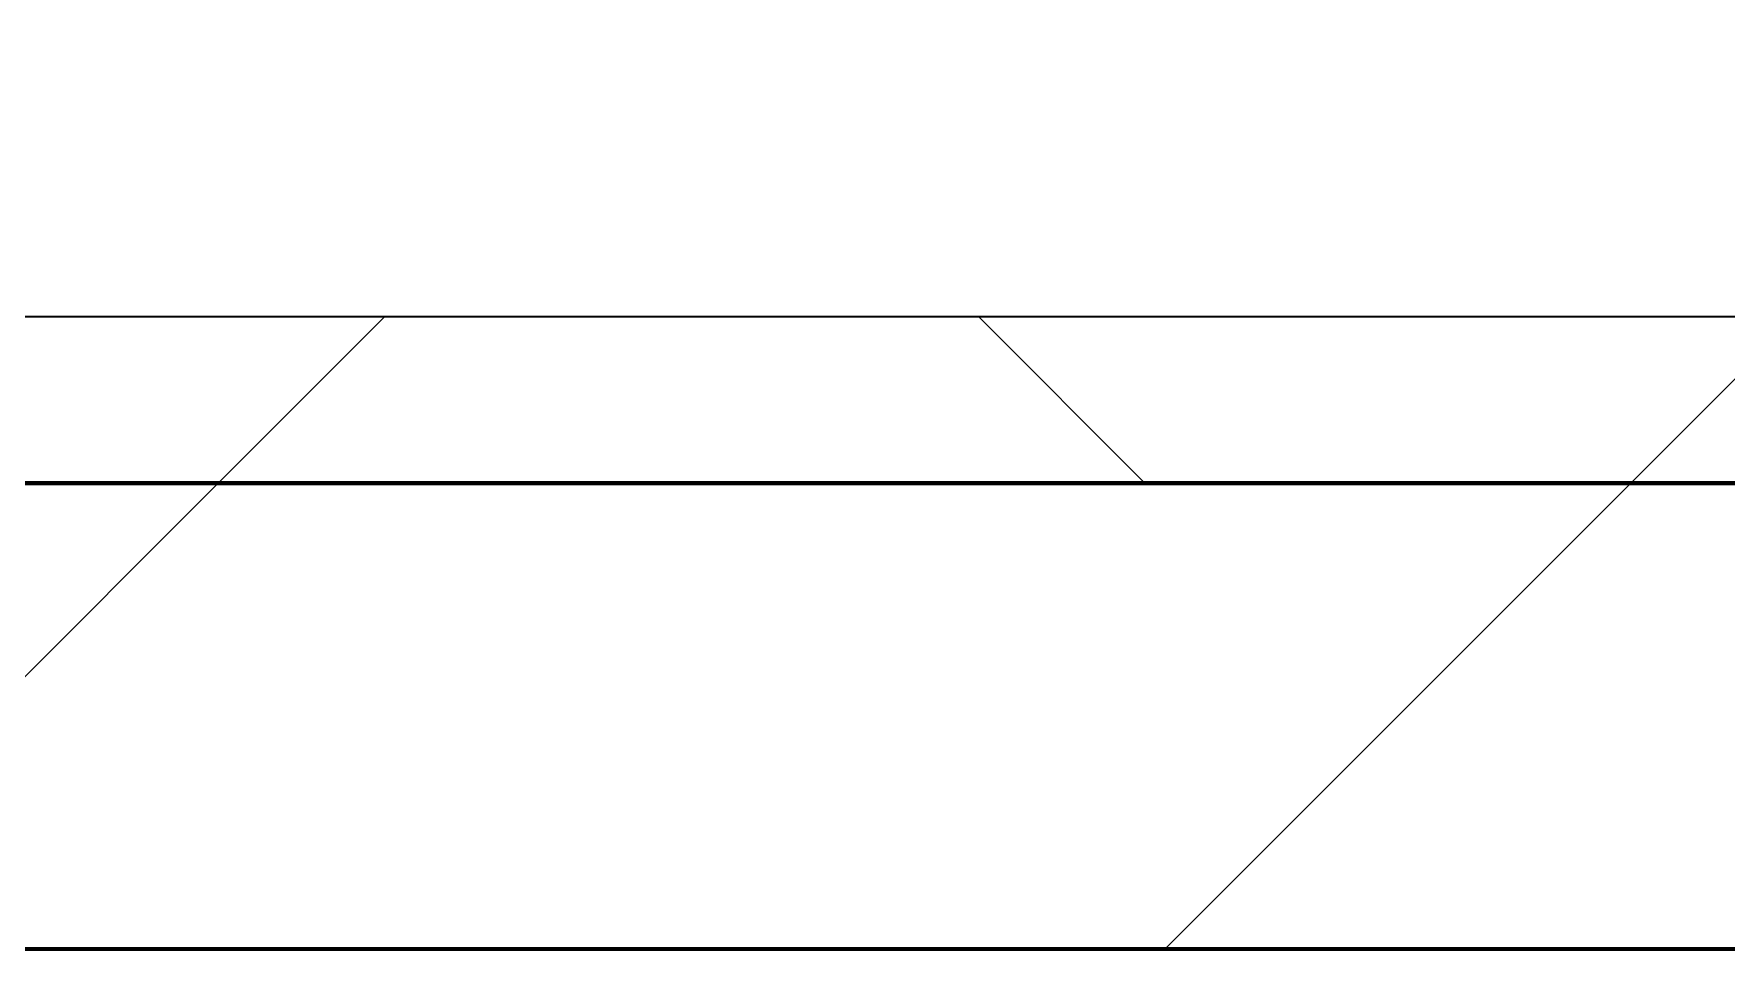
# Model space of a CAD drawing. Header units: millimetres. Extents: x -726012 to -647389, y -20772 to 18805.
# Drawn here: x -707655 to -707146, y -3461 to -3186 of the extents above; entities that cross this region are included whole.
import ezdxf
from ezdxf.xclip import XClip

# ---------------------------------------------------------------- set-up
doc = ezdxf.new("R2010")
doc.units = ezdxf.units.MM
doc.header["$XCLIPFRAME"] = 0
for name, color, linetype, lineweight in [('A-GLAZ-CURT', 2, 'Continuous', 9), ('A-WALL', 5, 'Continuous', 35), ('A-WALL-FNSH', 2, 'Continuous', 35), ('A-WALL-PATT', 1, 'Continuous', 35)]:
    doc.layers.add(name, color=color, linetype=linetype, lineweight=lineweight)
doc.layers.add('A11_ALU.SOLID SHEET', color=2, linetype='Continuous')

# ---------------------------------------------------------------- blocks, each defined once
blk = doc.blocks.new('PPLS-PP19_Custom Tile Pattern - Custom Tile Pattern-V149-4233-01 ENLARGED MULTI-PURPOSE LEVEL - REFLECTED CEILING PLAN - SHEET 4')
at = {"layer": 'A-GLAZ-CURT'}
for p, q in [((-300, 0), (300, 0)), ((300, 0), (-300, 0)), ((-125.17, 0), (-128.55, 0)), ((195.99, 0), (213.05, 0)), ((213.05, 0), (195.99, 0)), ((230.06, 0), (300, 0)), ((-300, -50), (300, -50)), ((300, -50), (-300, -50))]:
    blk.add_line(p, q, dxfattribs=at)
at = {"layer": 'A-GLAZ-CURT', "flags": 128}
for points in [[(-175.58, 0), (-170.25, 0), (-165.64, 0), (-162.01, 0), (-159.53, 0), (-157.46, 0), (-154.52, 0), (-149.42, 0), (-141.84, 0), (-132.81, 0), (-126.08, 0)], [(-128.63, 0), (-134.16, 0), (-140.03, 0), (-145.5, 0), (-150.63, 0), (-155.53, 0), (-160.27, 0), (-164.95, 0), (-169.65, 0), (-174.47, 0), (-179.49, 0), (-184.81, 0), (-190.44, 0), (-196.37, 0)]]:
    blk.add_lwpolyline(points, dxfattribs=at)
at = {"layer": 'A-GLAZ-CURT'}
for points, knots in [([(-300, 0), (-284.65, 0), (-236.57, 0), (-174.61, 0), (-129.95, 0), (-110.8, 0), (-99.5, 0), (-91.46, 0)], [-5323.127839, -5323.127839, -5323.127839, -5323.127839, -4502.809032, -2700.551212, -1002.059161, -460.363443, 0, 0, 0, 0]), ([(-128.82, 0), (-130.8, 0), (-155.45, 0), (-202.69, 0), (-262.56, 0), (-294.48, 0), (-300, 0)], [-17314.152334, -17314.152334, -17314.152334, -17314.152334, -17136.203329, -15131.813646, -13729.592194, -13439.944408, -13439.944408, -13439.944408, -13439.944408]), ([(-137.88, 0), (-140.56, 0), (-147.66, 0), (-147.69, 0), (-158.72, 0), (-174.02, 0), (-185.59, 0), (-209.77, 0), (-232.01, 0), (-255.22, 0), (-262.59, 0), (-264.9, 0), (-265.4, 0)], [-3187.727384, -3187.727384, -3187.727384, -3187.727384, -2919.378265, -2477.344047, -2237.412286, -2029.680487, -1755.085331, -1400.429864, -858.079193, -543.655514, -208.940337, 0, 0, 0, 0]), ([(-133.82, 0), (-135.51, 0), (-137.8, 0), (-149.31, 0), (-162.01, 0), (-177.91, 0), (-199.46, 0), (-216.65, 0), (-231.26, 0), (-233.46, 0), (-234, 0)], [-2731.647847, -2731.647847, -2731.647847, -2731.647847, -2418.507304, -2308.929706, -2113.765672, -1763.376603, -1422.553702, -978.033455, -846.069444, -682.911962, -682.911962, -682.911962, -682.911962]), ([(-196.98, 0), (-193.22, 0), (-184.46, 0), (-169.02, 0), (-152.12, 0), (-136.84, 0), (-127.33, 0), (-124.19, 0), (-123.43, 0), (-123.28, 0)], [-4948.093679, -4948.093679, -4948.093679, -4948.093679, -4739.070012, -4465.409639, -4149.119819, -3839.893365, -3647.167523, -3488.92562, -3439.852845, -3439.852845, -3439.852845, -3439.852845]), ([(-195.9, 0), (-192.68, 0), (-183.52, 0), (-171.77, 0), (-158.7, 0), (-157.22, 0)], [-4531.949775, -4531.949775, -4531.949775, -4531.949775, -4349.945572, -4000.813434, -3840.635403, -3840.635403, -3840.635403, -3840.635403]), ([(-152.35, 0), (-151.03, 0), (-147.71, 0), (-143.57, 0), (-138.62, 0)], [-3494.978217, -3494.978217, -3494.978217, -3494.978217, -3371.022232, -3227.460399, -3227.460399, -3227.460399, -3227.460399]), ([(-128.59, 0), (-131.03, 0), (-137.44, 0), (-147.46, 0), (-150.03, 0), (-150.57, 0)], [-5677.200478, -5677.200478, -5677.200478, -5677.200478, -5508.838257, -5298.784692, -5196.16478, -5196.16478, -5196.16478, -5196.16478]), ([(-150.34, 0), (-150.07, 0), (-147.75, 0), (-142.6, 0), (-127.26, 0), (-107.3, 0), (-90.42, 0), (-75.26, 0), (-68.41, 0), (-65.12, 0), (-63.63, 0)], [-4948.728362, -4948.728362, -4948.728362, -4948.728362, -4883.323924, -4440.880425, -4054.690705, -3793.097032, -3402.597032, -3144.956779, -3050.982048, -2969.237017, -2969.237017, -2969.237017, -2969.237017]), ([(-129.19, 0), (-132.53, 0), (-139.48, 0), (-147.74, 0), (-149.07, 0)], [-6625.955282, -6625.955282, -6625.955282, -6625.955282, -6449.282163, -6277.220794, -6277.220794, -6277.220794, -6277.220794]), ([(-148.23, 0), (-146.94, 0), (-140.15, 0), (-137.28, 0), (-133.93, 0), (-128.78, 0), (-126.5, 0)], [-6162.058746, -6162.058746, -6162.058746, -6162.058746, -6017.569127, -5560.701257, -5364.112219, -5231.017328, -5231.017328, -5231.017328, -5231.017328]), ([(-128.7, 0), (-131.87, 0), (-139.57, 0), (-146.11, 0), (-146.95, 0)], [-910.741975, -910.741975, -910.741975, -910.741975, -741.901385, -489.130243, -489.130243, -489.130243, -489.130243]), ([(-146.69, 0), (-146.59, 0), (-145.49, 0), (-137.76, 0), (-131.61, 0), (-128.59, 0)], [-420.34245, -420.34245, -420.34245, -420.34245, -406.956646, -290.263673, -88.429944, -88.429944, -88.429944, -88.429944]), ([(-127.41, 0), (-131.63, 0), (-133.16, 0), (-134.09, 0), (-134.15, 0)], [-8540.990293, -8540.990293, -8540.990293, -8540.990293, -8266.114998, -8246.473386, -8246.473386, -8246.473386, -8246.473386]), ([(-134.15, 0), (-133.32, 0), (-131.78, 0), (-129.08, 0), (-128.71, 0)], [-7657.439573, -7657.439573, -7657.439573, -7657.439573, -7293.749979, -7239.535938, -7239.535938, -7239.535938, -7239.535938]), ([(-120.13, 0), (-120.14, 0), (-120.24, 0), (-121.3, 0), (-129.25, 0), (-133.82, 0)], [-2933.992132, -2933.992132, -2933.992132, -2933.992132, -2920.575025, -2840.280255, -2731.647847, -2731.647847, -2731.647847, -2731.647847]), ([(-72.93, 0), (-75.51, 0), (-90.18, 0), (-110.68, 0), (-128.65, 0)], [-19442.345229, -19442.345229, -19442.345229, -19442.345229, -18935.241197, -17319.405315, -17319.405315, -17319.405315, -17319.405315]), ([(-86.16, 0), (-91.37, 0), (-104.13, 0), (-119.3, 0), (-128.01, 0), (-128.65, 0)], [-1681.3698, -1681.3698, -1681.3698, -1681.3698, -1374.161226, -945.742622, -911.71998, -911.71998, -911.71998, -911.71998]), ([(-60.31, 0), (-66.57, 0), (-81.64, 0), (-107.18, 0), (-121.71, 0), (-128.63, 0)], [-7902.754279, -7902.754279, -7902.754279, -7902.754279, -7508.296369, -7004.680444, -6635.858397, -6635.858397, -6635.858397, -6635.858397]), ([(-128.21, 0), (-125.52, 0), (-116.08, 0), (-92.04, 0), (-74.02, 0), (-63.03, 0), (-60.58, 0), (-60.25, 0)], [-7215.664213, -7215.664213, -7215.664213, -7215.664213, -6839.55839, -6236.997189, -5713.340575, -5140.470607, -5038.201216, -5038.201216, -5038.201216, -5038.201216]), ([(-118.78, 0), (-121.86, 0), (-124.4, 0), (-127.86, 0), (-127.99, 0)], [-5938.474035, -5938.474035, -5938.474035, -5938.474035, -5700.061948, -5691.037617, -5691.037617, -5691.037617, -5691.037617]), ([(-113.43, 0), (-113.44, 0), (-113.96, 0), (-119.73, 0), (-125.43, 0), (-127.03, 0), (-127.41, 0)], [-328.499627, -328.499627, -328.499627, -328.499627, -282.672656, -98.539552, -24.539552, 0, 0, 0, 0]), ([(-126.5, 0), (-122.44, 0), (-108.71, 0), (-86.68, 0), (-63.44, 0), (-54.4, 0), (-48.53, 0), (-30.79, 0), (-18.03, 0), (8.61, 0), (15.02, 0), (22.91, 0), (31, 0), (39.04, 0), (51.19, 0), (58.74, 0), (61.34, 0), (61.45, 0)], [-5231.017328, -5231.017328, -5231.017328, -5231.017328, -4994.692869, -4542.524482, -4008.285538, -3689.699207, -3546.54457, -3315.260113, -2864.387349, -2439.246196, -2084.094819, -1956.422387, -1818.904206, -1645.594513, -1443.202566, -1228.752106, -1120.932285, -1120.932285, -1120.932285, -1120.932285]), ([(-125.15, 0), (-124.93, 0), (-121.96, 0), (-113.01, 0), (-98.9, 0), (-85.29, 0), (-71.67, 0), (-65.93, 0), (-65.07, 0)], [-3362.7396, -3362.7396, -3362.7396, -3362.7396, -3342.215224, -3074.362186, -2902.289527, -2605.247022, -2322.099534, -2241.8264, -2241.8264, -2241.8264, -2241.8264]), ([(-122.08, 0), (-122.01, 0), (-121.69, 0), (-121.2, 0), (-120.88, 0)], [-3136.336417, -3136.336417, -3136.336417, -3136.336417, -3110.304437, -3035.164275, -3035.164275, -3035.164275, -3035.164275]), ([(-36.33, 0), (-36.43, 0), (-37.27, 0), (-45.02, 0), (-46.13, 0), (-60.59, 0), (-81.23, 0), (-99.51, 0), (-114.02, 0), (-117.28, 0), (-118.78, 0)], [-1855.773136, -1855.773136, -1855.773136, -1855.773136, -1810.870157, -1672.078046, -1405.135169, -1060.00838, -740.068933, -229.489605, -116.330425, 0, 0, 0, 0]), ([(-117.74, 0), (-117.19, 0), (-114.78, 0), (-113.43, 0), (-113.43, 0)], [-821.249067, -821.249067, -821.249067, -821.249067, -394.672656, -330.879064, -330.879064, -330.879064, -330.879064]), ([(-36.62, 0), (-36.62, 0), (-40.35, 0), (-44.32, 0), (-58.97, 0), (-85.2, 0), (-107.61, 0), (-116.56, 0), (-117.56, 0)], [-4069.478503, -4069.478503, -4069.478503, -4069.478503, -3858.647035, -3538.256648, -2842.901703, -2193.204658, -1433.981041, -985.49888, -985.49888, -985.49888, -985.49888]), ([(-115.82, 0), (-114.96, 0), (-110.41, 0), (-96.78, 0), (-71.33, 0), (-42.53, 0), (-12.78, 0), (2.37, 0), (7.1, 0), (8.07, 0)], [-5724.064692, -5724.064692, -5724.064692, -5724.064692, -5430.283136, -5103.229623, -4799.173296, -4065.652676, -3589.737505, -3285.047089, -3175.322947, -3175.322947, -3175.322947, -3175.322947]), ([(9.32, 0), (9.08, 0), (7.65, 0), (2.57, 0), (-12.23, 0), (-25.64, 0), (-40, 0), (-56.24, 0), (-75.59, 0), (-94, 0), (-112.01, 0), (-114.94, 0), (-115.63, 0)], [-2922.926651, -2922.926651, -2922.926651, -2922.926651, -2882.788014, -2720.818881, -2518.50168, -2125.455881, -1792.521578, -1466.981642, -1208.454564, -789.402658, -501.969187, -243.577221, -243.577221, -243.577221, -243.577221]), ([(-91.46, 0), (-90.09, 0), (-84.7, 0), (-77.43, 0), (-72.73, 0), (-72.64, 0), (-72.64, 0)], [-19832.387487, -19832.387487, -19832.387487, -19832.387487, -19753.885894, -19541.04734, -19478.625389, -19471.062469, -19471.062469, -19471.062469, -19471.062469]), ([(-63.96, 0), (-64.13, 0), (-72.5, 0), (-80.63, 0), (-86.16, 0)], [-2171.769325, -2171.769325, -2171.769325, -2171.769325, -2007.031671, -1681.3698, -1681.3698, -1681.3698, -1681.3698]), ([(-60.35, 0), (-62.71, 0), (-71.94, 0), (-77.83, 0), (-82.66, 0), (-83.28, 0), (-83.28, 0)], [-2128.028273, -2128.028273, -2128.028273, -2128.028273, -2006.592567, -1646.621388, -1424.436217, -1393.971743, -1393.971743, -1393.971743, -1393.971743]), ([(-83.28, 0), (-83.28, 0), (-82.91, 0), (-76.14, 0), (-62.97, 0), (-48.14, 0), (-36.49, 0), (-33.57, 0), (-29.94, 0), (-28.57, 0)], [-1393.4169, -1393.4169, -1393.4169, -1393.4169, -1353.722004, -1274.333717, -1073.56893, -651.549973, -296.515819, -83.513472, 0, 0, 0, 0]), ([(-66.39, 0), (-66.39, 0), (-64.61, 0), (-62.12, 0), (-60.38, 0)], [-2493.31794, -2493.31794, -2493.31794, -2493.31794, -2315.303971, -2052.74245, -2052.74245, -2052.74245, -2052.74245]), ([(31.18, 0), (25.97, 0), (11.99, 0), (-16.92, 0), (-47.42, 0), (-65.77, 0), (-66.37, 0), (-66.38, 0)], [-4496.803627, -4496.803627, -4496.803627, -4496.803627, -4222.080604, -3745.412743, -2981.410125, -2542.574734, -2498.224237, -2498.224237, -2498.224237, -2498.224237]), ([(-63.63, 0), (-61.49, 0), (-57.39, 0), (-54.49, 0), (-45.2, 0), (-40.79, 0), (-40.46, 0), (-40.44, 0)], [-2969.237017, -2969.237017, -2969.237017, -2969.237017, -2851.217951, -2734.127174, -2474.780881, -2410.990208, -2350.645972, -2350.645972, -2350.645972, -2350.645972]), ([(-26.75, 0), (-27.82, 0), (-36.18, 0), (-47.86, 0), (-57.55, 0), (-60.22, 0)], [-8718.362214, -8718.362214, -8718.362214, -8718.362214, -8532.293389, -8073.216054, -7904.648407, -7904.648407, -7904.648407, -7904.648407]), ([(-29.03, 0), (-33.97, 0), (-43.74, 0), (-53.79, 0), (-59.04, 0), (-59.38, 0)], [-2680.714891, -2680.714891, -2680.714891, -2680.714891, -2413.671296, -2161.752162, -2144.571912, -2144.571912, -2144.571912, -2144.571912]), ([(-59.27, 0), (-57.95, 0), (-49.94, 0), (-34.42, 0), (-29.82, 0), (-29.19, 0)], [-1998.57939, -1998.57939, -1998.57939, -1998.57939, -1809.437387, -963.711516, -666.19313, -666.19313, -666.19313, -666.19313]), ([(-58.83, 0), (-58.37, 0), (-57.29, 0), (-54.23, 0), (-46.33, 0), (-42.62, 0), (-41.76, 0)], [-4859.52896, -4859.52896, -4859.52896, -4859.52896, -4680.891996, -4469.85053, -4321.566175, -4270.495146, -4270.495146, -4270.495146, -4270.495146]), ([(-51.83, 0), (-51.83, 0), (-51.78, 0), (-47.4, 0), (-46.01, 0), (-40.22, 0), (-36.78, 0)], [-632.814994, -632.814994, -632.814994, -632.814994, -627.965721, -508.377888, -260.442412, 0, 0, 0, 0]), ([(8.02, 0), (4.57, 0), (-5.36, 0), (-20.62, 0), (-32.81, 0), (-44.85, 0), (-51.43, 0), (-51.79, 0)], [-1802.49534, -1802.49534, -1802.49534, -1802.49534, -1617.263037, -1290.787923, -1039.307308, -819.71621, -644.910881, -644.910881, -644.910881, -644.910881]), ([(-41.76, 0), (-39.9, 0), (-37.72, 0), (-36.92, 0), (-36.77, 0)], [-4270.495146, -4270.495146, -4270.495146, -4270.495146, -4161.040818, -4106.245333, -4106.245333, -4106.245333, -4106.245333]), ([(-36.78, 0), (-32.43, 0), (-19.22, 0), (-3.57, 0), (6.95, 0), (7.91, 0)], [-6191.144455, -6191.144455, -6191.144455, -6191.144455, -5862.463379, -5340.621928, -5288.269222, -5288.269222, -5288.269222, -5288.269222]), ([(-36.29, 0), (-36.29, 0), (-34.66, 0), (-28.88, 0), (-26.95, 0), (-26.54, 0)], [-9150.272121, -9150.272121, -9150.272121, -9150.272121, -9057.163041, -8919.836787, -8834.607043, -8834.607043, -8834.607043, -8834.607043]), ([(8.02, 0), (6.35, 0), (-2.88, 0), (-16.58, 0), (-34.76, 0), (-36.04, 0)], [-9986.559327, -9986.559327, -9986.559327, -9986.559327, -9884.23066, -9424.652049, -9182.880979, -9182.880979, -9182.880979, -9182.880979]), ([(-33.34, 0), (-33.34, 0), (-32.93, 0), (-31.16, 0), (-30.52, 0)], [-2415.024266, -2415.024266, -2415.024266, -2415.024266, -2357.633367, -2323.618664, -2323.618664, -2323.618664, -2323.618664]), ([(70.61, 0), (66.16, 0), (55.8, 0), (39.61, 0), (24.74, 0), (2.64, 0), (-17.84, 0), (-30.57, 0), (-31.82, 0), (-32, 0)], [-4647.237329, -4647.237329, -4647.237329, -4647.237329, -4326.416877, -4098.545751, -3766.694881, -3333.063701, -2994.501669, -2698.150104, -2614.070998, -2614.070998, -2614.070998, -2614.070998]), ([(-30.76, 0), (-30.73, 0), (-29.99, 0), (-23.47, 0), (-15.75, 0), (-15.19, 0)], [-54176.191683, -54176.191683, -54176.191683, -54176.191683, -54157.274271, -53749.15266, -53717.791567, -53717.791567, -53717.791567, -53717.791567]), ([(-30.52, 0), (-27.11, 0), (-17.83, 0), (-3.38, 0), (5.61, 0), (6.86, 0)], [-2323.618664, -2323.618664, -2323.618664, -2323.618664, -2142.497158, -1716.209403, -1645.896554, -1645.896554, -1645.896554, -1645.896554]), ([(-13, 0), (-14.35, 0), (-17.68, 0), (-25.97, 0), (-29.52, 0), (-30.21, 0)], [-55207.591944, -55207.591944, -55207.591944, -55207.591944, -54789.006179, -54461.685999, -54290.791712, -54290.791712, -54290.791712, -54290.791712]), ([(6.91, 0), (5.6, 0), (-0.55, 0), (-13.89, 0), (-24.92, 0), (-29.03, 0)], [-3475.000784, -3475.000784, -3475.000784, -3475.000784, -3285.499107, -2903.012179, -2680.714891, -2680.714891, -2680.714891, -2680.714891]), ([(-28.98, 0), (-28.66, 0), (-27.39, 0), (-24.45, 0), (-22.56, 0)], [-166.548282, -166.548282, -166.548282, -166.548282, -102.06493, 0, 0, 0, 0]), ([(-28.57, 0), (-26.93, 0), (-20.29, 0), (-11.45, 0), (2.08, 0), (13.15, 0), (21.24, 0), (24.62, 0), (24.72, 0), (24.72, 0)], [-5361.429781, -5361.429781, -5361.429781, -5361.429781, -5261.36855, -5050.479954, -4785.90057, -4596.498881, -4445.288762, -4384.376941, -4376.041937, -4376.041937, -4376.041937, -4376.041937]), ([(-22.56, 0), (-20.27, 0), (-17.03, 0), (-11.36, 0), (-7.66, 0), (-6.6, 0), (-6.44, 0)], [-56468.192263, -56468.192263, -56468.192263, -56468.192263, -56344.022017, -56303.229861, -56166.290093, -56124.392176, -56124.392176, -56124.392176, -56124.392176]), ([(-15.19, 0), (-13.07, 0), (-3.1, 0), (7.16, 0), (8.01, 0)], [-461.142613, -461.142613, -461.142613, -461.142613, -429.606584, -426.767437, -426.767437, -426.767437, -426.767437]), ([(-6.54, 0), (-6.73, 0), (-7.2, 0), (-7.6, 0), (-7.79, 0)], [-56009.792147, -56009.792147, -56009.792147, -56009.792147, -55949.290093, -55895.192118, -55895.192118, -55895.192118, -55895.192118]), ([(-2.63, 0), (-2.47, 0), (-1.22, 0), (4.92, 0), (15.97, 0), (22.54, 0), (24.49, 0)], [-226.825321, -226.825321, -226.825321, -226.825321, -220.269177, -206.416616, -198.214427, -187.717507, -187.717507, -187.717507, -187.717507]), ([(7.51, 0), (4.7, 0), (1.23, 0), (-1.67, 0), (-2.25, 0)], [-265.933135, -265.933135, -265.933135, -265.933135, -246.234814, -234.646884, -234.646884, -234.646884, -234.646884]), ([(103.09, 0), (101.08, 0), (86.31, 0), (63.34, 0), (35.84, 0), (17.9, 0), (10.72, 0), (7.98, 0)], [-375.435014, -375.435014, -375.435014, -375.435014, -369.147452, -330.153101, -307.516438, -285.83788, -267.017825, -267.017825, -267.017825, -267.017825]), ([(8.01, 0), (21.14, 0), (44.37, 0), (70.92, 0), (82.12, 0), (83.66, 0)], [-5286.381609, -5286.381609, -5286.381609, -5286.381609, -4573.028122, -4094.177415, -3869.465285, -3869.465285, -3869.465285, -3869.465285]), ([(8.03, 0), (15.36, 0), (23.8, 0), (37.44, 0), (45.92, 0), (57.76, 0), (64.47, 0), (72.74, 0), (75.22, 0), (76.03, 0), (76.21, 0)], [-1623.732224, -1623.732224, -1623.732224, -1623.732224, -1206.526904, -1089.329421, -901.315459, -753.071572, -495.328968, -421.953223, -334.951786, -290.452333, -290.452333, -290.452333, -290.452333]), ([(76.38, 0), (74.59, 0), (67.53, 0), (53.52, 0), (37, 0), (24.07, 0), (15.87, 0), (10.43, 0), (8.2, 0)], [-3089.032011, -3089.032011, -3089.032011, -3089.032011, -2950.589685, -2634.532728, -2313.748533, -2106.613311, -1925.670641, -1805.750466, -1805.750466, -1805.750466, -1805.750466]), ([(8.3, 0), (9.15, 0), (9.89, 0), (10.14, 0), (10.18, 0)], [-3166.503872, -3166.503872, -3166.503872, -3166.503872, -3066.359526, -3044.715262, -3044.715262, -3044.715262, -3044.715262]), ([(30.82, 0), (29.27, 0), (21.93, 0), (14.5, 0), (8.53, 0)], [-10462.034656, -10462.034656, -10462.034656, -10462.034656, -10363.088938, -9997.055338, -9997.055338, -9997.055338, -9997.055338]), ([(9.05, 0), (19.65, 0), (41.48, 0), (64.76, 0), (76.35, 0)], [-425.607381, -425.607381, -425.607381, -425.607381, -390.253598, -354.9494, -354.9494, -354.9494, -354.9494]), ([(24.69, 0), (24.54, 0), (20.99, 0), (15.48, 0), (10.8, 0), (9.63, 0)], [-4368.572414, -4368.572414, -4368.572414, -4368.572414, -4306.476363, -4080.000647, -3772.857994, -3772.857994, -3772.857994, -3772.857994]), ([(18.16, 0), (19.15, 0), (24.25, 0), (25.66, 0), (26.12, 0)], [-5700.113719, -5700.113719, -5700.113719, -5700.113719, -5554.232259, -5302.431367, -5302.431367, -5302.431367, -5302.431367]), ([(114.39, 0), (114.2, 0), (112.08, 0), (105.42, 0), (92.38, 0), (85.59, 0), (74.4, 0), (62.26, 0), (51.85, 0), (43.81, 0), (29.53, 0), (20.67, 0), (18.85, 0), (18.16, 0)], [-8148.58938, -8148.58938, -8148.58938, -8148.58938, -8105.191388, -7723.759874, -7531.75727, -7135.649961, -6924.452779, -6738.82075, -6548.303034, -6314.283804, -6135.05769, -5972.647715, -5832.674503, -5832.674503, -5832.674503, -5832.674503]), ([(27.44, 0), (27.9, 0), (29.54, 0), (38.07, 0), (53.39, 0), (71.67, 0), (84.83, 0), (86.01, 0), (92.51, 0), (94.33, 0)], [-5037.309798, -5037.309798, -5037.309798, -5037.309798, -4887.603822, -4705.298446, -4353.683244, -3960.84581, -3759.045785, -3336.541051, -2783.776468, -2783.776468, -2783.776468, -2783.776468]), ([(27.89, 0), (29.09, 0), (33.4, 0), (48.37, 0), (71.92, 0), (100.57, 0), (116.36, 0), (128.63, 0), (128.95, 0)], [-147.777612, -147.777612, -147.777612, -147.777612, -135.792042, -118.513713, -97.899267, -63.759246, -39.050993, -35.895543, -35.895543, -35.895543, -35.895543]), ([(53.18, 0), (53.06, 0), (52.22, 0), (44.99, 0), (36.46, 0), (30.82, 0)], [-622.740158, -622.740158, -622.740158, -622.740158, -566.066452, -360.610861, 0, 0, 0, 0]), ([(136.44, 0), (121.66, 0), (86.93, 0), (51.16, 0), (31.18, 0)], [-106.750556, -106.750556, -106.750556, -106.750556, -59.610984, 0, 0, 0, 0]), ([(76.29, 0), (73.88, 0), (66.87, 0), (57.82, 0), (46.51, 0), (41.18, 0), (36.02, 0), (35.54, 0), (35.54, 0)], [-366.257734, -366.257734, -366.257734, -366.257734, -357.622665, -341.267687, -334.000314, -326.15566, -319.318397, -317.489778, -317.489778, -317.489778, -317.489778]), ([(36.29, 0), (37.77, 0), (48.82, 0), (64.79, 0), (95.91, 0), (124.45, 0), (132.42, 0), (134.6, 0)], [-314.598523, -314.598523, -314.598523, -314.598523, -305.899624, -287.17622, -249.500363, -194.761443, -152.241002, -152.241002, -152.241002, -152.241002]), ([(61.47, 0), (61.47, 0), (61.21, 0), (54.61, 0), (53.71, 0), (53.56, 0)], [-1113.311073, -1113.311073, -1113.311073, -1113.311073, -1096.402191, -891.204116, -747.28819, -747.28819, -747.28819, -747.28819]), ([(76.22, 0), (75.58, 0), (73.64, 0), (71.05, 0), (70.61, 0)], [-193.634889, -193.634889, -193.634889, -193.634889, -31.537676, 0, 0, 0, 0]), ([(168.37, 0), (167.68, 0), (162.47, 0), (147.02, 0), (111.65, 0), (86.28, 0), (76.35, 0)], [-543.375029, -543.375029, -543.375029, -543.375029, -530.793311, -458.593899, -401.860199, -366.319976, -366.319976, -366.319976, -366.319976]), ([(76.75, 0), (79.45, 0), (100.15, 0), (120.63, 0), (138.28, 0), (138.53, 0)], [-354.536918, -354.536918, -354.536918, -354.536918, -346.313304, -291.370682, -290.5735, -290.5735, -290.5735, -290.5735]), ([(94.4, 0), (94.4, 0), (94.64, 0), (99.11, 0), (108.97, 0), (120.79, 0), (139.94, 0), (163.31, 0), (185.23, 0), (193.62, 0), (194.69, 0), (194.79, 0)], [-2348.345796, -2348.345796, -2348.345796, -2348.345796, -2310.419338, -2233.599744, -2052.234781, -1843.028543, -1530.39897, -1095.004608, -529.74427, -295.064701, -265.121568, -265.121568, -265.121568, -265.121568]), ([(129.02, 0), (129.02, 0), (124.41, 0), (122.35, 0), (114.96, 0), (108.04, 0), (103.09, 0)], [-35.386604, -35.386604, -35.386604, -35.386604, -31.430235, -22.807238, -15.488593, 0, 0, 0, 0]), ([(157.9, 0), (156.77, 0), (151.67, 0), (143.29, 0), (134.04, 0), (126.24, 0), (118.6, 0), (114.23, 0), (111.98, 0), (105.66, 0), (105.23, 0), (105.23, 0)], [-10292.955006, -10292.955006, -10292.955006, -10292.955006, -10098.273015, -9847.788484, -9677.714971, -9567.007022, -9453.21225, -9220.200448, -9012.77275, -8966.157302, -8929.495943, -8929.495943, -8929.495943, -8929.495943]), ([(105.26, 0), (105.52, 0), (111.01, 0), (112.65, 0), (113.59, 0)], [-8920.561005, -8920.561005, -8920.561005, -8920.561005, -8814.835624, -8577.462505, -8577.462505, -8577.462505, -8577.462505]), ([(128.58, 0), (128.8, 0), (130.16, 0), (139.26, 0), (152.67, 0), (161.24, 0), (162.19, 0), (162.75, 0)], [-633.326174, -633.326174, -633.326174, -633.326174, -627.736123, -618.981161, -602.094757, -592.980799, -581.414464, -581.414464, -581.414464, -581.414464]), ([(137.1, 0), (136, 0), (133.64, 0), (129.87, 0), (129.11, 0)], [-670.405967, -670.405967, -670.405967, -670.405967, -651.020627, -640.742133, -640.742133, -640.742133, -640.742133]), ([(193.8, 0), (193.33, 0), (190.11, 0), (183.13, 0), (171, 0), (161.95, 0), (161.28, 0), (158.35, 0), (157.85, 0), (157.77, 0)], [-11665.349007, -11665.349007, -11665.349007, -11665.349007, -11565.880756, -11105.624034, -10839.086983, -10768.332124, -10666.779182, -10580.760289, -10550.278881, -10550.278881, -10550.278881, -10550.278881]), ([(300, 0), (286.53, 0), (254.22, 0), (207.11, 0), (177.41, 0), (159.34, 0), (158.33, 0), (158.3, 0)], [-285.253232, -285.253232, -285.253232, -285.253232, -244.693688, -187.987675, -143.776725, -129.632772, -123.352749, -123.352749, -123.352749, -123.352749]), ([(159.07, 0), (159.13, 0), (160.84, 0), (165.21, 0), (174.15, 0), (185.98, 0), (203.14, 0), (210.54, 0), (213.01, 0)], [-115.643202, -115.643202, -115.643202, -115.643202, -114.681583, -87.660824, -65.295536, -41.623857, -24.459831, -16.244304, -16.244304, -16.244304, -16.244304]), ([(162.75, 0), (165.4, 0), (170.91, 0), (172.61, 0), (172.61, 0)], [-111.264224, -111.264224, -111.264224, -111.264224, -56.742688, -19.085662, -19.085662, -19.085662, -19.085662]), ([(247.1, 0), (246.76, 0), (245.04, 0), (238.34, 0), (226.56, 0), (221.1, 0), (200.27, 0), (182.99, 0), (174.27, 0), (169.67, 0), (168.99, 0)], [-9649.085549, -9649.085549, -9649.085549, -9649.085549, -9581.591397, -9406.094246, -9221.510254, -9016.44624, -8717.832359, -8253.978395, -8152.463617, -8069.855175, -8069.855175, -8069.855175, -8069.855175]), ([(212.83, 0), (212.71, 0), (209.8, 0), (203.98, 0), (187.54, 0), (175.3, 0), (169.49, 0)], [-199.140116, -199.140116, -199.140116, -199.140116, -198.527383, -184.406837, -162.427601, -142.916156, -142.916156, -142.916156, -142.916156]), ([(171.51, 0), (176.48, 0), (193.23, 0), (201.73, 0), (208.81, 0), (213.9, 0), (241.96, 0), (266.73, 0), (281.71, 0), (291.71, 0), (296.52, 0), (297.86, 0), (298.09, 0)], [-7971.819559, -7971.819559, -7971.819559, -7971.819559, -7784.112253, -7606.717214, -7289.299508, -7042.621073, -6582.165592, -6068.460911, -5766.029927, -5566.724884, -5280.360606, -5199.253518, -5199.253518, -5199.253518, -5199.253518]), ([(172.07, 0), (177.66, 0), (187.87, 0), (201.08, 0), (207.47, 0), (213.96, 0), (215.11, 0)], [-255.364076, -255.364076, -255.364076, -255.364076, -237.955587, -223.92608, -215.862851, -208.75215, -208.75215, -208.75215, -208.75215]), ([(300, 0), (288.22, 0), (262, 0), (230.43, 0), (219.94, 0), (219.02, 0)], [-12528.858583, -12528.858583, -12528.858583, -12528.858583, -11905.454923, -11162.864862, -10856.732305, -10856.732305, -10856.732305, -10856.732305]), ([(219.9, 0), (220.86, 0), (227.84, 0), (242.06, 0), (246.54, 0), (246.96, 0)], [-10670.940496, -10670.940496, -10670.940496, -10670.940496, -10511.382485, -9925.173265, -9834.877357, -9834.877357, -9834.877357, -9834.877357]), ([(284.76, 0), (284.76, 0), (285.09, 0), (287.47, 0), (293.59, 0), (297.76, 0), (300, 0)], [-4110.630118, -4110.630118, -4110.630118, -4110.630118, -4053.389046, -3959.664717, -3862.421465, -3746.95702, -3746.95702, -3746.95702, -3746.95702]), ([(297.38, 0), (295.84, 0), (291.62, 0), (285.38, 0), (284.87, 0)], [-4803.172655, -4803.172655, -4803.172655, -4803.172655, -4358.271401, -4143.037883, -4143.037883, -4143.037883, -4143.037883])]:
    blk.add_open_spline(points, degree=3, knots=knots, dxfattribs=at)
for points in [[(-127.78, 0), (-126.79, 0), (-125.91, 0), (-125.15, 0)], [(-39.84, 0), (-39.08, 0), (-38.11, 0), (-37.36, 0)], [(24.49, 0), (25.23, 0), (25.72, 0), (26.04, 0)], [(80.35, 0), (79.57, 0), (78.27, 0), (76.63, 0)], [(84.06, 0), (83.48, 0), (82.41, 0), (81.72, 0)], [(168.74, 0), (168.74, 0), (169.81, 0), (171.51, 0)], [(195.11, 0), (194.91, 0), (194.44, 0), (193.8, 0)], [(215.22, 0), (214.73, 0), (213.89, 0), (213.04, 0)], [(213.75, 0), (218.4, 0), (223.35, 0), (230.06, 0)]]:
    blk.add_open_spline(points, degree=3, dxfattribs=at)
blk = doc.blocks.new('PPLS-PP19_Custom Tile Pattern - Custom Tile Pattern-V150-4233-01 ENLARGED MULTI-PURPOSE LEVEL - REFLECTED CEILING PLAN - SHEET 4')
at = {"layer": 'A-GLAZ-CURT'}
for p, q in [((-300, 0), (300, 0)), ((300, 0), (-300, 0)), ((-293.07, 0), (-275.75, 0)), ((-275.75, 0), (-293.07, 0)), ((-300, -50), (300, -50)), ((300, -50), (-300, -50))]:
    blk.add_line(p, q, dxfattribs=at)
at = {"layer": 'A-GLAZ-CURT', "flags": 128}
for points in [[(-300, 0), (-291.56, 0), (-283.3, 0), (-275.2, 0), (-267.26, 0), (-259.45, 0), (-251.77, 0), (-244.2, 0), (-236.74, 0), (-229.36, 0), (-222.06, 0), (-214.83, 0), (-207.71, 0), (-200.76, 0), (-194.02, 0), (-187.54, 0), (-181.98, 0)], [(-259.67, 0), (-267.51, 0), (-275.48, 0), (-283.55, 0), (-291.73, 0), (-300, 0)]]:
    blk.add_lwpolyline(points, dxfattribs=at)
at = {"layer": 'A-GLAZ-CURT'}
for points, knots in [([(-300, 0), (-284.65, 0), (-236.57, 0), (-174.61, 0), (-132.22, 0), (-117.04, 0), (-114.32, 0)], [-5323.127839, -5323.127839, -5323.127839, -5323.127839, -4502.809032, -2700.551212, -1002.059161, -665.39098, -665.39098, -665.39098, -665.39098]), ([(-182.87, 0), (-192.84, 0), (-223.34, 0), (-262.56, 0), (-294.48, 0), (-300, 0)], [-15861.324362, -15861.324362, -15861.324362, -15861.324362, -15131.813646, -13729.592194, -13439.944408, -13439.944408, -13439.944408, -13439.944408]), ([(-137.88, 0), (-140.56, 0), (-147.66, 0), (-147.69, 0), (-158.72, 0), (-174.02, 0), (-185.59, 0), (-209.77, 0), (-232.01, 0), (-255.22, 0), (-262.59, 0), (-264.9, 0), (-265.4, 0)], [-3187.727384, -3187.727384, -3187.727384, -3187.727384, -2919.378265, -2477.344047, -2237.412286, -2029.680487, -1755.085331, -1400.429864, -858.079193, -543.655514, -208.940337, 0, 0, 0, 0])]:
    blk.add_open_spline(points, degree=3, knots=knots, dxfattribs=at)
blk = doc.blocks.new('*U885')
at = {"layer": 'A-GLAZ-CURT'}
for name, p in [('PPLS-PP19_Custom Tile Pattern - Custom Tile Pattern-V149-4233-01 ENLARGED MULTI-PURPOSE LEVEL - REFLECTED CEILING PLAN - SHEET 4', (-31200, 4270.45)), ('PPLS-PP19_Custom Tile Pattern - Custom Tile Pattern-V150-4233-01 ENLARGED MULTI-PURPOSE LEVEL - REFLECTED CEILING PLAN - SHEET 4', (-30600, 4270.45))]:
    blk.add_blockref(name, p, dxfattribs=at)
blk = doc.blocks.new('*U1287')
blk.add_lwpolyline([(21173.36, -580), (28210, -580), (28210, -6849.96), (45954.15, -6849.96), (45954.15, 600), (82995.06, 600), (83086.47, 650), (90052, 650), (90392, 990), (103159.16, 990), (103159.16, 4990), (21173.36, 4990), (21173.36, 3485.45), (21203.36, 3485.45), (21203.36, 925.54), (21173.36, 925.54), (21173.36, -580)])

msp = doc.modelspace()

# ---------------------------------------------------------------- hatches: boundary and pattern name
at = {"layer": 'A-WALL-PATT', "lineweight": 9}
h = msp.add_hatch(dxfattribs=at)
h.set_pattern_fill('FP_3', color=256, style=0, pattern_type=2)
h.set_pattern_definition([(45, (0, 0), (-212.13203, 212.13203), []), (135, (0, 0), (-212.13203, -212.13203), [])])
h.paths.add_polyline_path([(-698728.22, -3320.94), (-698728.22, -3270.94), (-701451.04, -3270.94), (-701339.13, -3320.94), (-699206.29, -3320.94)])
h.paths.add_polyline_path([(-703169.5, -3320.94), (-701449.44, -3320.94), (-701561.35, -3270.94), (-705051.04, -3270.94), (-704939.13, -3320.94), (-703306.16, -3320.94)])
h.paths.add_polyline_path([(-706586.05, -3320.94), (-705049.44, -3320.94), (-705161.35, -3270.94), (-716522.37, -3270.94), (-716522.37, -3320.94), (-706722.72, -3320.94)])
h = msp.add_hatch(dxfattribs=at)
h.set_pattern_fill('FP_4', color=256, style=0, pattern_type=2)
h.set_pattern_definition([(45, (0, 0), (-212.13203, 212.13203), [])])
h.paths.add_polyline_path([(-698678.22, -3460.94), (-698678.22, -3320.94), (-701339.13, -3320.94), (-701288.73, -3343.46), (-701284.96, -3341.28), (-701279.79, -3341.28), (-701273.71, -3345.94), (-701272.71, -3350.62), (-701207.37, -3379.81), (-701225.73, -3420.89), (-701449.44, -3320.94), (-704939.13, -3320.94), (-704888.73, -3343.46), (-704884.96, -3341.28), (-704879.79, -3341.28), (-704873.71, -3345.94), (-704872.71, -3350.62), (-704807.37, -3379.81), (-704825.73, -3420.89), (-705049.44, -3320.94), (-716522.37, -3320.94), (-716522.37, -3460.94), (-699206.29, -3460.94)])

# ---------------------------------------------------------------- linework, layer by layer
at = {"layer": 'A-WALL', "color": 7, "lineweight": 70}
for p, q in [((-716472.37, -3320.94), (-705982.37, -3320.94)), ((-705982.37, -3320.94), (-716472.37, -3320.94)), ((-705982.37, -3460.94), (-716522.37, -3460.94))]:
    msp.add_line(p, q, dxfattribs=at)
at = {"layer": 'A-WALL-FNSH', "color": 250}
msp.add_line((-716522.37, -3270.94), (-705982.37, -3270.94), dxfattribs=at)

# ---------------------------------------------------------------- block references
msp.add_blockref('*U885', (-676282.37, -7541.39))

# ---------------------------------------------------------------- next in the draw order: block references
at = {"layer": 'A11_ALU.SOLID SHEET'}
ref = msp.add_blockref('*U1287', (-744682.37, 3579.02), dxfattribs=at)
XClip(ref).set_block_clipping_path([(22516.8245944298, -23612.0000696909), (92487.8891097467, 7199.9972603897)])

doc.saveas('drawing.dxf')
